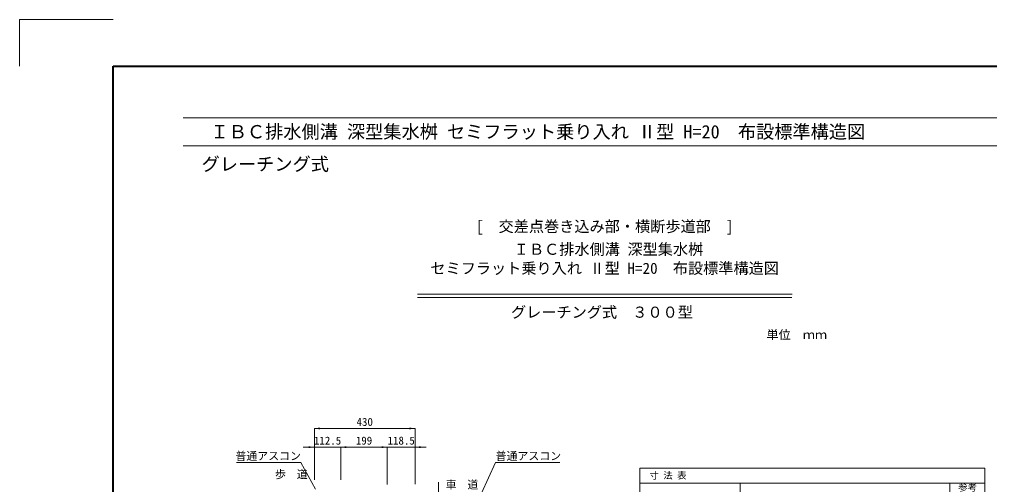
# Model space of a CAD drawing. Units: millimetres at full size, sheet at 1:20. Extents: x 0 to 8400, y 0 to 13400.
# Drawn here: x 0 to 4144, y 3952 to 5940 of the extents above; entities that cross this region are included whole.
import ezdxf
from ezdxf.enums import TextEntityAlignment as Align

# ---------------------------------------------------------------- set-up
doc = ezdxf.new("R2010")
doc.units = ezdxf.units.MM
doc.header["$LTSCALE"] = 20
for name, color, linetype, lineweight in [('0_2', 7, 'Continuous', 20), ('Defpoints_3', 8, 'Continuous', 0), ('図枠', 7, 'Continuous', 5), ('寸法・材料表', 7, 'Continuous', 13), ('寸法線', 7, 'Continuous', 13), ('引出線', 4, 'Continuous', 9)]:
    doc.layers.add(name, color=color, linetype=linetype, lineweight=lineweight)
doc.layers.add('文字', color=7, linetype='Continuous')
doc.styles.add('ＭＳ ゴシック', font='')
doc.styles.get('ＭＳ ゴシック').set_extended_font_data('MS Gothic')

# ---------------------------------------------------------------- blocks, each defined once
blk = doc.blocks.new('filled_arrow')
at = {"color": 0, "linetype": 'Continuous', "lineweight": -2}
blk.add_solid([(7.5, 1.25), (0, 0), (7.5, -1.25)], dxfattribs=at)

msp = doc.modelspace()

# ---------------------------------------------------------------- linework, layer by layer
at = {"layer": '0_2'}
for p, q in [((1700, 4766.33), (3300, 4766.33)), ((1700.14, 4751.33), (3299.86, 4751.33))]:
    msp.add_line(p, q, dxfattribs=at)
at = {"layer": 'Defpoints_3', "color": 7, "lineweight": 13}
for p, q in [((0, 5940), (400, 5940)), ((0, 5740), (0, 5940))]:
    msp.add_line(p, q, dxfattribs=at)
at = {"layer": 'Defpoints_3'}
for p, q in [((2650, 4022.86), (4124, 4022.86)), ((2650, 4022.86), (2650, 3958.86)), ((4124, 4022.86), (4124, 3958.86))]:
    msp.add_line(p, q, dxfattribs=at)
at = {"layer": '図枠', "lineweight": 40}
for p, q in [((400, 200), (400, 5740)), ((400, 5740), (8200, 5740))]:
    msp.add_line(p, q, dxfattribs=at)
at = {"layer": '図枠', "lineweight": 13}
for p, q in [((700, 5520), (7900, 5520)), ((700, 5400), (7900, 5400))]:
    msp.add_line(p, q, dxfattribs=at)
at = {"layer": '寸法・材料表'}
for p, q in [((2650, 3958.86), (4124, 3958.86)), ((2650, 3958.86), (2650, 801.86)), ((3078, 3958.86), (3078, 801.86)), ((3974, 3958.86), (3974, 801.86)), ((4124, 3958.86), (4124, 801.86))]:
    msp.add_line(p, q, dxfattribs=at)
at = {"layer": '寸法線'}
for p, q in [((1260, 4192.07), (1690, 4192.07)), ((1260, 3972.07), (1260, 4192.07)), ((1690, 3954.07), (1690, 4192.07)), ((1212, 4112.07), (1420.5, 4112.07)), ((1260, 3972.07), (1260, 4112.07)), ((1372.5, 3972.07), (1372.5, 4112.07)), ((1372.5, 4112.07), (1571.5, 4112.07)), ((1372.5, 3972.07), (1372.5, 4112.07)), ((1523.5, 4112.07), (1738, 4112.07)), ((1571.5, 3952.07), (1571.5, 4112.07)), ((1571.5, 3952.07), (1571.5, 4112.07)), ((1690, 3954.07), (1690, 4112.07)), ((1790, 3864.07), (1790, 3962.07))]:
    msp.add_line(p, q, dxfattribs=at)
at = {"layer": '引出線'}
for points in [[(1264.19, 3932.07), (1202.46, 4046.08), (927.61, 4046.08)], [(1974.05, 3915.18), (2034.09, 4046.08), (2308.94, 4046.08)]]:
    msp.add_lwpolyline(points, dxfattribs=at)

# ---------------------------------------------------------------- block references
at = {"layer": '寸法線', "xscale": 3.2, "yscale": 3.2}
for p in [(1260, 4192.07), (1372.5, 4112.07), (1372.5, 4112.07), (1690, 4112.07)]:
    msp.add_blockref('filled_arrow', p, dxfattribs=at)
at = {"layer": '寸法線', "xscale": 3.2, "yscale": 3.2, "rotation": 180}
for p in [(1690, 4192.07), (1260, 4112.07), (1571.5, 4112.07), (1571.5, 4112.07)]:
    msp.add_blockref('filled_arrow', p, dxfattribs=at)

# ---------------------------------------------------------------- texts
at = {"layer": '図枠', "style": 'ＭＳ ゴシック'}
for s, p in [('\u3000 ＩＢＣ排水側溝 深型集水桝 セミフラット乗り入れ Ⅱ型 H=20\u3000布設標準構造図 ', (700, 5460)), (' \u3000グレーチング式', (661.82, 5321.88))]:
    msp.add_text(s, height=56.96, dxfattribs=at).set_placement(p, align=Align.MIDDLE_LEFT)
at = {"layer": '寸法・材料表', "style": 'ＭＳ ゴシック'}
msp.add_text('\u3000寸 法 表\u3000', height=28.48, dxfattribs=at).set_placement((2651.2, 3990.86), align=Align.MIDDLE_LEFT)
msp.add_text('参考', height=28.48, dxfattribs=at).set_placement((4010.15, 3953.78), align=Align.TOP_LEFT)
at = {"layer": '寸法線', "style": 'ＭＳ ゴシック'}
for s, p in [('430', (1475, 4220.07)), ('112.5', (1316.25, 4140.07)), ('199', (1472, 4140.07)), ('118.5', (1630.75, 4140.07))]:
    msp.add_text(s, height=34.18, dxfattribs=at).set_placement(p, align=Align.MIDDLE_CENTER)
at = {"layer": '引出線', "style": 'ＭＳ ゴシック'}
msp.add_text('普通アスコン', height=34.18, dxfattribs=at).set_placement((1202.46, 4091.29), align=Align.TOP_RIGHT)
msp.add_text('普通アスコン', height=34.18, dxfattribs=at).set_placement((2034.09, 4091.29), align=Align.TOP_LEFT)
at = {"layer": '文字', "style": 'ＭＳ ゴシック'}
for s, p in [('[\u3000交差点巻き込み部・横断歩道部\u3000]', (1949.7, 5017.46)), (' ＩＢＣ排水側溝 深型集水桝', (2079.2, 4919.71)), ('セミフラット乗り入れ Ⅱ型 H=20\u3000布設標準構造図', (1755.45, 4838.46))]:
    msp.add_text(s, height=47.47, dxfattribs=at).set_placement(p, align=Align.BOTTOM_LEFT)
for s, height, p in [('グレーチング式\u3000３００型', 47.47, (2488.22, 4688.92)), ('歩  道', 34.18, (1161.35, 3996.19)), ('車  道', 34.18, (1890.29, 3951.35))]:
    msp.add_text(s, height=height, dxfattribs=at).set_placement(p, align=Align.MIDDLE_CENTER)
msp.add_text('単位\u3000ｍｍ', height=37.98, dxfattribs=at).set_placement((3450, 4562.2), align=Align.BOTTOM_RIGHT)

doc.saveas('drawing.dxf')
